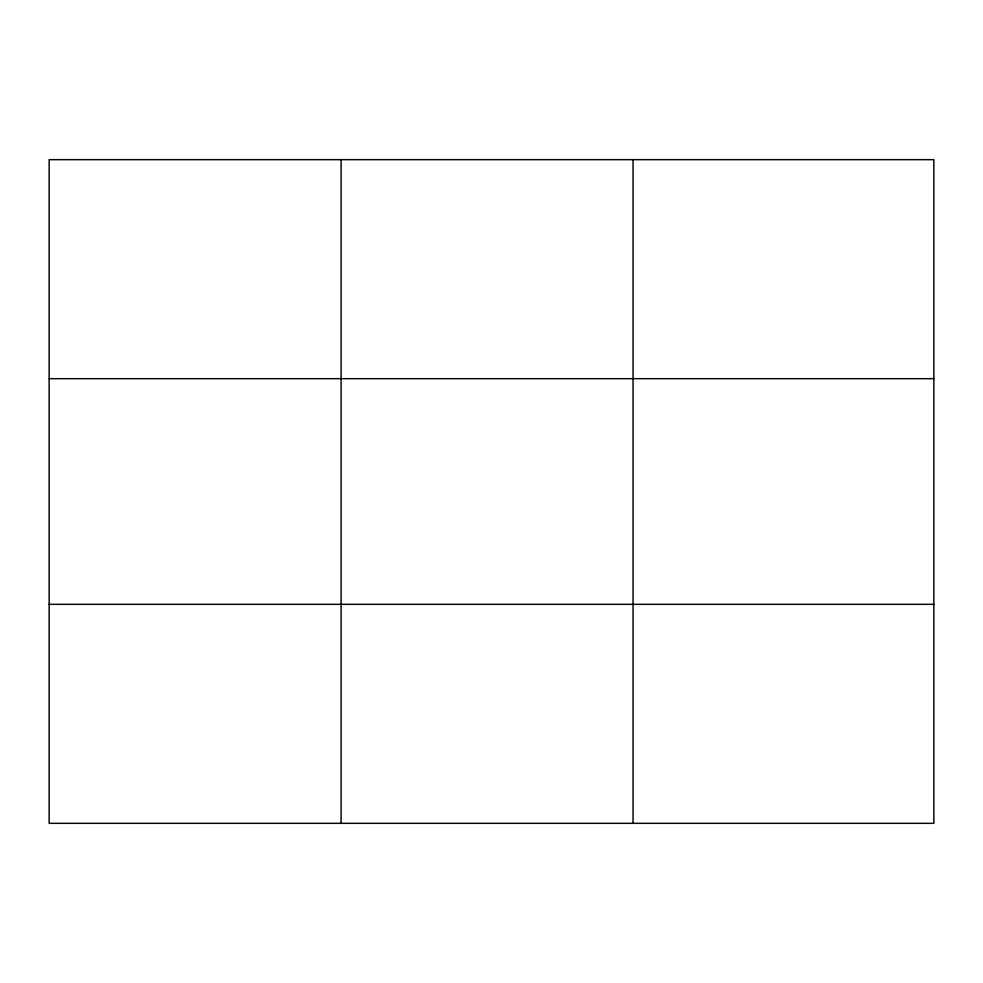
<?xml version="1.0" encoding="UTF-8"?>
<svg xmlns="http://www.w3.org/2000/svg" width="983" height="983" viewBox="0 0 983 983"><rect width="100%" height="100%" fill="white"/><g stroke="black" fill="none" stroke-linecap="round" stroke-linejoin="round"><path stroke-width="1.47" d="M341.101 823.336L341.101 159.664M633.052 823.336L633.052 159.664M933.85 378.676L933.85 159.664L49.15 159.664L49.15 823.336L933.85 823.336L933.85 378.676L49.15 378.676M49.15 604.324L933.85 604.324"/></g></svg>
